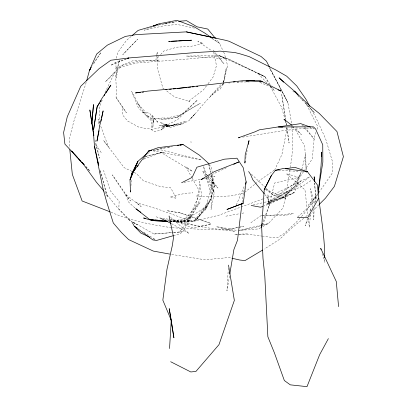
<?xml version="1.0" encoding="UTF-8"?>
<svg xmlns="http://www.w3.org/2000/svg" width="407" height="407" viewBox="0 0 407 407"><rect width="100%" height="100%" fill="white"/><g stroke="black" fill="none" stroke-linecap="round" stroke-linejoin="round"><path stroke-width="0.31" stroke-dasharray="2.04 1.53" d="M99.496 123.097L99.542 107.041L102.605 98.957M116.087 97.578L126.348 112.759L116.087 97.578L116.28 88.06L115.664 75.315L119.373 60.068M314.097 207.809L313.807 219.79L312.835 210.455M286.497 127.416L286.187 133.084L281.893 154.579L274.75 169.841M228.327 268.259L226.953 290.857L229.477 275.834M130.947 185.765L131.471 178.841M310.404 214.464L309.361 227.513L308.262 218.101M310.704 210.734L310.902 208.252L309.549 212.347M242.109 202.483L243.264 193.722L244.693 187.769M289.774 169.953L285.388 198.555L282.707 208.333L268.406 223.524L261.314 227.421M290.155 167.465C292.938 153.673 293.335 139.53 291.56 125.58M119.455 60.088L116.351 78.042L115.837 60.618M156.639 55.337L155.84 59.626L158.872 56.41M156.751 54.726L157.321 51.658L157.412 55.963M245.675 158.694L247.181 150.58M315.206 202.208L317.45 195.385M301.221 171.571L294.653 192.292L285.21 197.405L270.416 202.447L294.653 192.292L269.78 203.846L264.016 205.947M301.846 169.144L305.601 154.574L306.257 171.566M86.198 82.438L73.972 120.91L69.78 136.844L69.816 147.883M116.158 58.237L118.101 51.969L126.46 40.43L131.614 36.009M307.616 218.198L305.097 225.809L311.08 213.248M315.969 132.255L314.275 137.027L312.261 158.964L304.868 169.739M317.028 129.268L317.877 126.882L306.105 103.668L305.235 102.737M105.011 92.603L115.206 71.49L105.357 81.909L122.507 65.14L132.55 60.867L159.519 60.038L137.2 61.518L122.507 65.14L114.932 68.539L136.757 62.999L191.366 58.74L219.429 55.835L227.793 58.75L264.876 76.572L219.103 55.581L186.33 56.064L225.895 58.73L219.103 55.581L227.793 58.75L265.028 76.77L270.548 84.956M263.029 221.469L268.681 206.822L274.654 183.008L298.809 177.34L286.258 173.626L304.96 189.865L307.89 214.962M262.551 225.173L264.718 219.663L268.681 206.822L267.857 194.404L269.653 205.749L267.536 197.777L264.743 194.337M236.345 204.94L244.658 185.282M222.654 84.02L220.482 88.899C207.656 96.113 200.417 109.269 189.962 119.149L195.279 113.578L188.807 120.823L181.425 124.374L175.488 124.939L169.861 126.002L166.549 124.735L170.477 125.875L182.204 122.064L186.004 121.23L183.796 122.71L166.931 126.679L159.051 125.422L167.969 125.799L161.411 126.16L168.213 125.264L161.431 129.685L164.163 126.633L161.442 129.879L154.701 131.67L151.485 129.716L151.262 123.84L151.577 120.935L138.283 107.687L131.624 91.377L140.044 107.127L147.471 117.074L146.342 115.552M222.894 83.481L223.855 81.314L226.267 67.852L223.051 84.335L210.124 96.444L221.362 84.066M93.529 63.207L101.048 52.361L92.562 65.552M303.459 171.795L296.418 182.056L268.31 202.045L287.703 191.514L264.748 198.316M317.389 194.694L303.963 213.807L301.45 216.544M318.844 192.628L332.382 173.011L332.677 162.286L325.605 138.721L315.771 117.384L310.653 107.957M206.542 85.765L203.602 89.693L188.1 101.714L189.815 101.572L174.583 96.902L166.27 90.629M208.013 83.801L213.161 76.928L216.478 65.634L213.517 51.251M318.284 193.167L308.46 205.27L317.302 194.917M143.076 159.595L144.256 158.14M144.653 157.657L146.23 155.723M148.199 153.302L149.776 151.368M173.641 232.483L179.339 232.041L186.075 224.018L198.875 195.696L199.659 181.481L201.684 196.062L189.011 221.138L182.84 231.741L179.98 233.822L173.998 235.511M223.026 82.229L223.855 81.314L223.051 84.335L227.681 65.995L224.425 53.77L223.387 51.562M299.771 218.376L296.418 222.029L284.432 233.292L277.538 237.586L268.839 237.052L263.268 236.274M160.607 54.574L164.067 50.895L176.969 47.161L190.735 46.429L203.22 43.279L197.863 41.341L212.052 51.002M312.556 211.08L318.788 204.848M297.802 216.87L316.356 200.254M303.775 218.244L291.58 228.195L279.512 239.397L264.235 249.094M305.723 216.651L308.654 214.265M244.612 192.404L254.772 184.29M255.255 183.903L260.093 180.036L274.247 170.197M250.88 222.741L260.856 215.735L281.568 214.662L293.478 213.482L283.801 215.807L260.856 215.735M310.917 180.637L302.355 186.426L287.189 192.236L268.442 203.403M140.044 107.127L137.164 102.701L146.322 113.141L141.794 111.894L149.69 113.243L153.052 118.661L153.495 122.746L153.144 120.564L146.83 115.232L152.126 118.722L156.135 118.579L160.363 119.027L162.602 117.547L168.747 119.032L179.141 116.651C173.133 117.969 167.272 119.231 161.147 119.582L181.919 114.27L200.366 103.21L183.689 112.902L177.06 117.333L181.919 114.27L197.456 99.969L177.661 119.582L163.365 126.959L152.299 129.299L139.453 127.467L127.615 121.032L122.746 115.156L122.359 106.843M260.77 227.722L258.587 228.922L239.347 230.423M208.425 176.195L227.386 167.318M126.389 58.934L110.587 65.395L115.181 62.668L125.783 58.995M143.854 159.117L160.979 152.422L164.128 152.162L145.767 156.425M158.476 24.913L144.251 30.164L162.561 26.073L176.755 24.379L195.024 28.266M262.963 198.891L218.773 215.247L194.75 221.205L183.969 218.584L157.555 209.03L136.04 202.6L141.188 206.517L125.163 194.088L112.317 174.868L130.494 201.002L125.163 194.088L128.882 202.381L135.277 208.242M145.757 156.374L160.979 152.422L192.45 171.408L185.821 166.717L191.87 177.574M243.523 192.943L232.041 195.823L212.256 196.907L196.113 195.986M253.042 205.036L263.558 202.544M264.179 202.396L285.21 197.405L300.753 173.392L294.22 187.352L284.31 196.108L266.137 204.304L294.22 187.352L300.727 180.876L284.31 196.108L309.564 176.867L272.939 194.795L264.453 188.675M238.726 230.469L268.406 223.524L254.014 227.706L239.336 230.362M159.071 24.695L162.724 23.947M163.334 23.825L165.161 23.448M165.771 23.326L167.598 22.955M168.208 22.828L173.082 21.836M153.373 150.163L172.553 146.52M158.287 25.056L174.852 22.009L164.214 23.54M184.066 182.316L200.147 179.38M203.861 178.704L214.998 176.674L208.684 176.541M156.191 149.379L167.44 147.344M168.066 147.232L170.569 146.779M225.865 216.188L239.418 213.746M241.88 213.304L244.342 212.861M242.73 137.128L285.012 130.377L295.228 129.421L304.731 146.032L306.156 170.335M228.78 83.043L230.041 82.911M236.981 82.173L240.766 81.776M241.397 81.705L244.551 81.375M179.339 232.041L182.84 231.741L172.186 232.58M133.247 222.227L154.019 234.005L171.561 232.626M154.019 234.005L173.011 232.534M174.913 21.54L177.371 21.362M153.632 150.249L160.994 149.898L201.501 159.956L151.806 150.631M247.558 233.867L234.549 234.361L250.274 234.468L262.652 236.187M237.027 82.056L249.608 81.909M167.648 220.736L168.905 220.747M169.531 220.752L190.217 220.915L170.915 221.703L191.122 217.19L181.344 222.914L200.071 202.315L186.701 222.822L196.215 204.568L198.82 190.059L192.17 178.118M278.541 170.467L297.99 171.281M168.839 221.347L181.949 221.937L195.808 220.716L207.28 206.166L181.949 221.937L168.391 221.23M292.104 127.696L314.316 128.897M171.581 227.722C150.951 224.623 130.016 220.706 110.867 212.139M172.212 227.757L208.913 229.711L225.356 229.97L243.717 226.348L230.825 228.866L216.392 226.684L225.122 229.049L237.49 230.342M160.363 119.027L156.135 118.579M169.968 221.072L181.949 221.937L189.153 221.052L193.946 221.199L205.398 209.809L210.098 200.707L214.489 186.727L212.551 174.293M162.668 218.381L173.86 219.948L193.946 221.199L211.899 197.064L212.734 180.098L211.365 174.705M171.734 254.421L204.955 259.768L228.907 257.534L231.339 258.089M165.094 219.861L168.834 220.569M169.46 220.691L205.642 227.559L234.976 231.451L219.811 227.503M156.09 216.794L159.692 218.02M312.006 127.681L313.797 128.322M259.925 82.458L272.832 87.729M265.603 189.214L285.729 198.596L272.939 194.795L266.056 188.212M153.256 238.833L154.955 239.621M131.944 171.403L124.171 167.659L103.556 140.451L108.588 147.156L100.692 126.145M134.162 172.471L136.386 173.54L143.498 180.906L160.892 186.721L170.553 187.642L176.435 198.377L169.978 196.83L185.724 193.208L192.852 192.882L192.562 192.592M171.51 223.606L189.169 233.532L169.073 216.015M104.777 192.084L118.142 208.552L128.76 219.724L130.464 220.716L118.824 209.01L119.124 201.343L110.526 191.081L103.515 170.284M128.76 219.724L130.906 221.026M133.048 222.324L137.332 224.923L133.104 222.334M143.895 232.316L155.596 239.738M211.559 38.253L219.48 43.279L223.128 51.007M212.225 38.238L219.48 43.279L216.249 39.357M292.358 125.61L293.35 126.353M164.311 89.153L162.846 88.044L157.713 69.475L157.428 56.573M292.409 126.684L301.353 134.503L295.243 127.915M292.826 90.965L294.2 92.277M297.863 95.782L301.526 99.288M301.984 99.725L304.731 102.355M305.189 102.793L314.713 113.141L304.975 102.595M251.384 174.165L265.598 187.769M206.944 175.137L202.421 170.782L214.24 192.76L211.035 209.534L211.925 179.925L207.397 175.57M206.614 176.933L217.984 188.044L211.925 179.925L214.24 192.76L203.546 166.57M266.936 82.84L257.784 73.27L265.028 76.77L269.892 85.704M270.421 86.488L274.343 90.588L272.273 87.515M85.801 166.58L90.064 171.169L85.857 166.59M302.437 99.842L303.286 100.758M301.908 125.035L302.732 125.977M304.385 127.864L314.306 139.189L304.66 126.892M214.677 52.793L223.982 63.818L215.186 52.513M303.505 125.417L304.273 126.404M213.273 50.056L214.804 52.02M101.236 152.635L95.167 143.635L99.654 158.191L94.668 138.639M209.178 164.377L211.584 168.071L212.164 171.805M270.192 86.264L281.43 106.929L284.727 118.31M270.182 68.417L287.846 102.549L290.959 119.378L291.498 124.959M99.593 123.229L98.056 119.144L99.379 126.216M322.278 253.586L324.903 262.362L324.766 259.228M285.597 121.301L286.635 124.898L286.182 121.82M203.408 166.621L206.298 176.974M206.466 177.579L211.899 197.064L205.398 209.809L212.734 180.098L214.489 186.727L211.014 173.179M100.27 170.798L107.54 197.456L100.178 170.67M210.857 172.563L208.486 163.324L210.76 172.309M314.204 203.393L310.561 188.665L312.51 207.341M285.47 119.846L281.695 94.531L285.816 119.358M285.566 120.472L286.248 124.857M286.737 127.991L289.072 143.02L286.976 127.396M314.703 183.043L315.776 199.827L314.606 182.977M306.191 170.955L306.303 172.827M153.052 118.661L152.839 127.996L153.358 121.149L153.052 118.661M198.977 216.244L195.808 220.716L210.098 200.707L198.977 216.244M131.115 45.864L122.782 54.645L137.612 39.286L131.115 45.864M173.438 124.857L169.861 126.002L160.114 122.253L166.611 126.491L170.899 127.233L181.898 123.886L166.931 126.679L175.295 124.476L173.438 124.857M210.383 224.328L193.04 228.078L171.601 219.668L199.796 226.292L210.383 224.328M165.939 124.517L164.052 124.277L167.974 125.122L165.939 124.517M179.863 212.8L166.753 210.684L179.863 212.8L210.821 223.418L179.863 212.8M157.896 122.202L154.324 118.717L151.536 114.855L157.896 122.202M284.966 96.785L269.332 67.562L287.846 102.549L284.966 96.785"/><path stroke-width="0.61" d="M169.546 348.534L171.245 320.304L162.836 300.137L166.992 269.195L172.339 245.513L173.55 237.25L169.073 216.015M328.368 338.629L319.653 354.69L306.995 386.65L290.303 384.849L284.335 380.525L274.46 353.017L267.862 336.752L264.815 276.277L262.988 258.303L261.686 227.376L264.235 189.754L271.454 175.366L275.402 170.335L283.699 168.412L307.402 171.673L317.45 185.007C319.373 209.391 324.837 233.425 324.71 257.977M130.561 190.802L130.469 192.063L130.016 179.909L131.904 173.173L137.912 161.325L147.751 152.828M131.807 174.43L131.904 173.173L133.445 171.23M321.332 156.547L321.754 152.126L321.057 165.802L318.284 193.167M242.023 203.108L237.495 240.262L233.893 249.547L229.792 273.957M243.238 203.256L227.045 209.412L243.238 203.256L246.128 181.817L243.203 167.638L236.976 158.196L224.511 159.162L196.896 167.216L192.206 177.36L181.588 182.763M318.493 189.464L322.853 162.062L322.751 144.816L315.588 128.963L313.37 126.821L278.139 126.943L259.437 129.808L254.67 131.949L238.38 137.82L239.621 137.622M245.212 161.192L244.866 163.065L245.197 154.889L249.033 140.593L248.341 144.337M99.089 130.662L96.942 141.183L99.69 125.88L103.129 110.857L101.74 117.664M100.982 121.378L101.485 118.905M245.553 184.198L246.128 181.817M86.696 80.622L89.509 70.304L96.663 54.05L107.382 45.131L125.371 36.411L136.284 34.6L186.325 31.878L225.549 40.293L229.039 41.255L260.999 56.446L266.417 61.147L269.317 66.738M262.347 223.224L261.67 224.985L261.686 227.376M264.235 189.754L271.454 175.366M318.676 198.178L307.702 217.638L297.334 217.287M91.361 67.028L89.509 70.304L90.527 68.722M99.476 103.083L97.131 106.776L93.63 129.406L97.131 106.776L101.831 98.586L110.872 85.129L105.845 93.05M100.147 102.025L101.15 100.443M104.167 95.691L104.838 94.633M135.587 168.788L133.221 171.693L130.016 179.909L137.912 161.325L133.221 171.693L148.428 151.104L158.064 147.7L183.069 144.521L199.384 155.148L208.486 163.324M137.159 166.855L138.344 165.4M319.236 204.406L325.468 198.173L334.412 186.36L343.391 156.664L336.971 131.542L319.22 113.38L309.91 105.962L294.398 91.127L279.09 77.823L283.669 82.204M132.082 35.607L138.166 30.377L153.378 25.962L158.949 23.809L176.933 20.35L193.859 26.638L204.975 33.191L210.673 37.154M262.632 250.051L245.019 260.582L239.845 260.042L231.944 258.231M203.256 178.617L200.956 179.696L214.336 171.617L238.873 161.935L236.574 163.014M233.704 164.357L235.424 163.553M127.559 58.455L128.729 57.977L197.599 52.401L220.162 51.14L234.773 52.518L240.527 53.973L249.272 56.675L275.982 70.024L286.701 76.206L296.759 85.963L305.835 99.084L309.747 106.293M262.861 206.364L260.551 207.209L251.185 205.479M127.549 58.384L128.729 57.977L110.816 60.241L99.069 68.671L80.734 86.294L67.277 116.748L63.609 132.484L64.911 144.109L80.688 161.08M151.816 150.173L148.428 151.104L150.9 150.636M173.402 235.678L156.659 240.415L152.895 239.942L134.32 226.241L131.603 221.296M179.975 145.106L183.069 144.521L179.945 145.085M154.604 25.738L153.378 25.962L157.957 24.445M177.442 145.538L178.693 145.309M275.402 170.335L279.156 169.75M285.409 168.773L294.785 167.313L307.402 171.673L306.145 171.622M140.461 92.409L135.414 92.944L147.817 91.097L179.238 88.197L243.376 80.627L262.189 81.766L259.671 81.797M142.353 92.206L143.615 92.074M165.695 89.733L166.956 89.601M169.48 89.331L171.372 89.133M173.265 88.93L175.788 88.665M177.05 88.528L187.144 87.459M188.405 87.327L190.929 87.057M192.19 86.925L194.083 86.722M196.606 86.457L197.868 86.32M246.444 81.171L248.967 80.907M250.229 80.769L259.691 80.281L281.049 91.082L278.118 89.886M233.252 82.01L235.139 81.863M245.838 81.008L254.645 80.301M178.597 21.271L186.579 20.686L197.064 26.821L207.763 29.055L215.033 37.887M169.912 41.366L168.676 41.433L191.56 40.227L178.571 40.914M171.149 41.305L177.335 40.98M150.565 150.397L151.791 150.341M156.995 220.65L152.61 220.614L143.518 218.004L145.385 218.254M167.592 221.291L152.61 220.614L149.791 219.612L135.77 208.689L140.873 212.301M166.539 221.138L149.791 219.612L153.576 219.887M282.585 127.182L278.139 126.943L300.666 123.621L310.811 127.254M167.755 221.515L152.61 220.614L151.587 219.892M154.838 219.978L157.992 220.207M160.511 220.385L161.772 220.477M169.887 254.105L153.271 251.068L128.658 239.601L121.449 232.509L113.304 222.995L106.609 201.745L102.742 187.566L94.48 146.276L93.579 134.361L89.861 109.946L93.89 135.582M216.097 38.116L186.325 31.878M110.277 211.91L82.122 200.987L72.334 174.4L69.821 149.72M149.857 237.245L140.786 233.023L134.32 226.241L136.981 227.93M160.18 218.035L170.94 223.326M170.66 361.716L190.807 371.962L195.935 371.428L218.986 344.643L234.346 300.397L228.52 265.12M291.865 125.239L283.938 119.276L285.821 120.92M190.903 141.931L191.112 142.129M297.868 94.841L294.398 91.127L298.204 95.253M81.537 161.996L84.096 164.749M74.069 153.77L71.546 151.022L83.689 164.632L96.347 182.107L103.973 191.137M74.913 154.685L77.437 157.433M78.281 158.348L80.805 161.096M81.644 162.011L84.173 164.759M264.347 193.844L252.864 179.853L250.554 174.42L248.631 171.53M321.052 249.491L320.706 248.321L336.284 281.502L338.578 306.619M94.48 146.276L98.616 164.738M97.624 161.101L98.743 165.288M171.138 319.688L169.2 308.603L173.901 337.815L171.245 320.304M314.596 181.781L314.173 176.735L314.519 181.726M93.483 104.665L91.865 123.168L93.483 104.665"/></g></svg>
